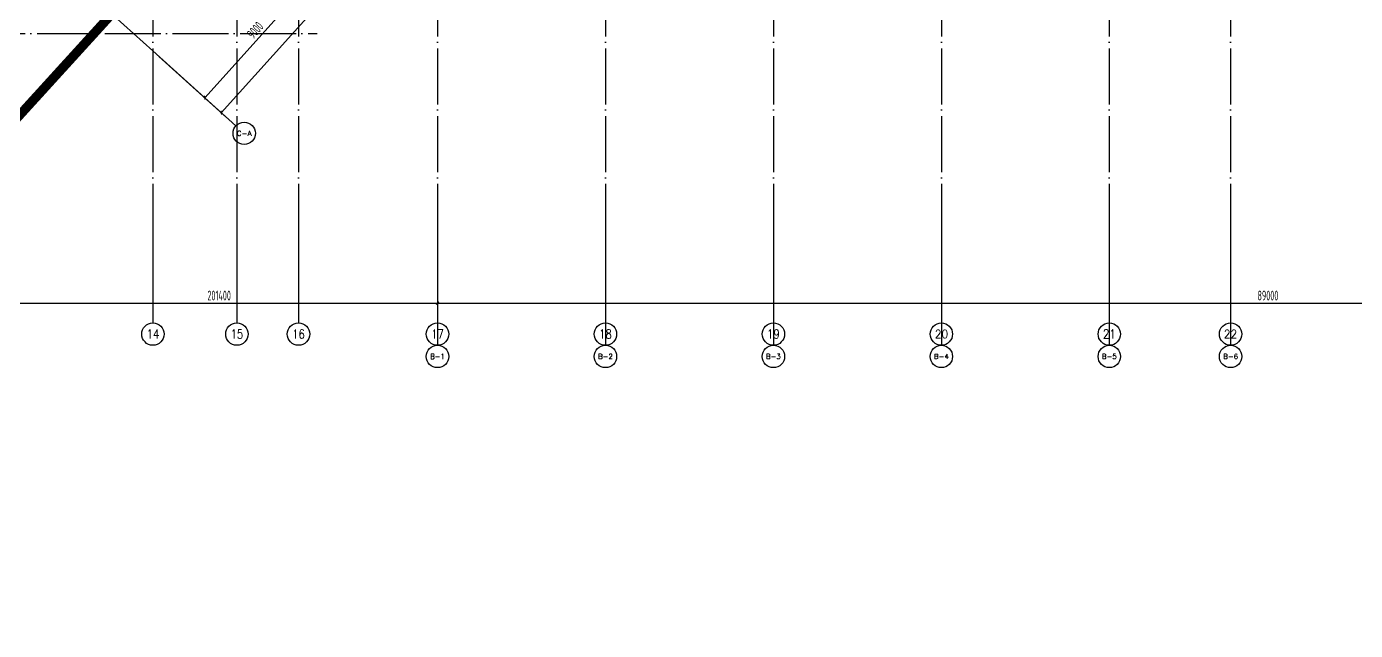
# Model space of a CAD drawing. Extents: x -473190 to 2138458, y -81875 to 2633646.
# Drawn here: x 540167 to 611376, y -80796 to -48440 of the extents above; entities that cross this region are included whole.
import ezdxf
from ezdxf.enums import TextEntityAlignment as Align

# ---------------------------------------------------------------- set-up
doc = ezdxf.new("R2010")
doc.units = 0
doc.header["$LTSCALE"] = 1000
doc.linetypes.add('ACAD_ISO05W100', pattern=[34, 24, -3, 0.5, -3, 0.5, -3])
doc.linetypes.add('DOTE', pattern=[2.42, 2, -0.2, 0.02, -0.2])
for name, color, linetype in [('A-REDLINE', 1, 'ACAD_ISO05W100'), ('AXIS', 3, 'Continuous'), ('AXIS_TEXT', 7, 'Continuous'), ('DOTE', 1, 'DOTE'), ('RF-QT', 30, 'Continuous')]:
    doc.layers.add(name, color=color, linetype=linetype)
doc.styles.add('_TCH_AXIS', font='COMPLEX', dxfattribs={"bigfont": 'GBCBIG'})
doc.styles.add('_TCH_DIM_T3', font='tssdeng.shx', dxfattribs={"width": 0.564706, "bigfont": '@@@tssdchn.shx'})
doc.styles.add('COMPLEX', font='COMPLEX.shx', dxfattribs={"width": 0.65})
doc.dimstyles.new('_TCH_ARCH&&150', dxfattribs={"dimtxt": 525, "dimasz": 150, "dimexe": 375, "dimexo": 450, "dimgap": 150, "dimtad": 1, "dimdec": 0, "dimzin": 0, "dimdsep": 46, "dimtxsty": '_TCH_DIM_T3', "dimblk": 'ARCHTICK', "dimcen": 0.09, "dimclrt": 7, "dimazin": 2, "dimtfac": 1, "dimtdec": 0, "dimtix": 1, "dimtmove": 2, "dimatfit": 3, "dimfxl": 0, "dimtolj": 1, "dimtzin": 0, "dimarcsym": 0})

# ---------------------------------------------------------------- blocks, each defined once
blk = doc.blocks.new('_AXISO')
blk.add_circle((0, 0), 0.5)
at = {"layer": 'AXIS_TEXT', "style": 'COMPLEX', "width": 1.041667}
blk.add_attdef('A', text='', height=0.56, dxfattribs=at).set_placement((-0.25, -0.28), (0.25, -0.28), align=Align.FIT)
blk = doc.blocks.new('_ArchTick')
at = {"color": 0, "linetype": 'ByBlock', "const_width": 0.4}
blk.add_lwpolyline([(-0.5, -0.5), (0.5, 0.5)], dxfattribs=at)
blk = doc.blocks.new('*D5388')
at = {"layer": 'AXIS', "color": 0, "lineweight": -2, "transparency": 16777216}
for p, q in [((-167490, -214215), (-167490, -219090)), ((-78490, -214215), (-78490, -219090)), ((-167490, -218715), (-78490, -218715))]:
    blk.add_line(p, q, dxfattribs=at)
at = {"layer": 'Defpoints', "color": 0, "transparency": 16777216}
for p in [(-167490, -213765), (-78490, -213765), (-78490, -218715)]:
    blk.add_point(p, dxfattribs=at)
at = {"layer": 'AXIS', "color": 0, "lineweight": -2, "transparency": 16777216, "xscale": 150, "yscale": 150, "zscale": 150, "rotation": 180}
blk.add_blockref('_ArchTick', (-167490, -218715), dxfattribs=at)
at = {"layer": 'AXIS', "color": 0, "lineweight": -2, "transparency": 16777216, "xscale": 150, "yscale": 150, "zscale": 150}
blk.add_blockref('_ArchTick', (-78490, -218715), dxfattribs=at)
at = {"layer": 'AXIS', "color": 7, "transparency": 16777216, "insert": (-122990, -218303), "char_height": 525, "attachment_point": 5, "style": '_TCH_DIM_T3'}
blk.add_mtext('\\A1;89000', dxfattribs=at)
blk = doc.blocks.new('*D5408')
at = {"layer": 'AXIS', "color": 0, "lineweight": -2, "transparency": 16777216}
for p, q in [((-279890, -214215), (-279890, -219090)), ((-78490, -214215), (-78490, -219090)), ((-279890, -218715), (-78490, -218715))]:
    blk.add_line(p, q, dxfattribs=at)
at = {"layer": 'Defpoints', "color": 0, "transparency": 16777216}
for p in [(-279890, -213765), (-78490, -213765), (-78490, -218715)]:
    blk.add_point(p, dxfattribs=at)
at = {"layer": 'AXIS', "color": 0, "lineweight": -2, "transparency": 16777216, "xscale": 150, "yscale": 150, "zscale": 150, "rotation": 180}
blk.add_blockref('_ArchTick', (-279890, -218715), dxfattribs=at)
at = {"layer": 'AXIS', "color": 0, "lineweight": -2, "transparency": 16777216, "xscale": 150, "yscale": 150, "zscale": 150}
blk.add_blockref('_ArchTick', (-78490, -218715), dxfattribs=at)
at = {"layer": 'AXIS', "color": 7, "transparency": 16777216, "insert": (-179190, -218303), "char_height": 525, "attachment_point": 5, "style": '_TCH_DIM_T3'}
blk.add_mtext('\\A1;201400', dxfattribs=at)
blk = doc.blocks.new('*D5435')
at = {"layer": 'AXIS', "color": 0, "lineweight": -2, "transparency": 16777216}
for p, q in [((-92922, -106099), (-89299, -109361)), ((-179074, -208505), (-89577, -109110)), ((-182418, -205494), (-178795, -208756))]:
    blk.add_line(p, q, dxfattribs=at)
at = {"layer": 'Defpoints', "color": 0, "transparency": 16777216}
for p in [(-93256, -105798), (-89577, -109110), (-182752, -205193)]:
    blk.add_point(p, dxfattribs=at)
at = {"layer": 'AXIS', "color": 0, "lineweight": -2, "transparency": 16777216, "xscale": 150, "yscale": 150, "zscale": 150}
for p, rotation in [((-89577, -109110), 47.99999999999579), ((-179074, -208505), 227.9999999999958)]:
    blk.add_blockref('_ArchTick', p, dxfattribs=dict(at, rotation=rotation))
at = {"layer": 'AXIS', "color": 7, "transparency": 16777216, "insert": (-134632, -158532), "char_height": 525, "attachment_point": 5, "rotation": 48, "style": '_TCH_DIM_T3'}
blk.add_mtext('\\A1;133750', dxfattribs=at)
blk = doc.blocks.new('*D5436')
at = {"layer": 'AXIS', "color": 0, "lineweight": -2, "transparency": 16777216}
for p, q in [((-176396, -198806), (-173665, -201265)), ((-179965, -207702), (-173943, -201014)), ((-182418, -205494), (-179687, -207953))]:
    blk.add_line(p, q, dxfattribs=at)
at = {"layer": 'Defpoints', "color": 0, "transparency": 16777216}
for p in [(-176730, -198505), (-173943, -201014), (-182752, -205193)]:
    blk.add_point(p, dxfattribs=at)
at = {"layer": 'AXIS', "color": 0, "lineweight": -2, "transparency": 16777216, "xscale": 150, "yscale": 150, "zscale": 150}
for p, rotation in [((-173943, -201014), 47.99999999999573), ((-179965, -207702), 227.9999999999958)]:
    blk.add_blockref('_ArchTick', p, dxfattribs=dict(at, rotation=rotation))
at = {"layer": 'AXIS', "color": 7, "transparency": 16777216, "insert": (-177261, -204082), "char_height": 525, "attachment_point": 5, "rotation": 48, "style": '_TCH_DIM_T3'}
blk.add_mtext('\\A1;9000', dxfattribs=at)
blk = doc.blocks.new('A$C4F5A101F')
at = {"layer": 'AXIS'}
for p, q in [((-182752.2, -205193.2), (-178293.3, -209208)), ((-182739.7, -213765.2), (-182739.7, -219765.2)), ((-178239.7, -213765.2), (-178239.7, -219765.2)), ((-174939.7, -213765.2), (-174939.7, -219765.2)), ((-167489.7, -213765.2), (-167489.7, -220965.2)), ((-167489.7, -213765.2), (-167489.7, -219765.2)), ((-158489.7, -213765.2), (-158489.7, -220965.2)), ((-158489.7, -213765.2), (-158489.7, -219765.2)), ((-149489.7, -213765.2), (-149489.7, -220965.2)), ((-149489.7, -213765.2), (-149489.7, -219765.2)), ((-140489.7, -213765.2), (-140489.7, -220965.2)), ((-140489.7, -213765.2), (-140489.7, -219765.2)), ((-131489.7, -213765.2), (-131489.7, -220965.2)), ((-131489.7, -213765.2), (-131489.7, -219765.2)), ((-124989.7, -213765.2), (-124989.7, -220965.2)), ((-124989.7, -213765.2), (-124989.7, -219765.2))]:
    blk.add_line(p, q, dxfattribs=at)
at = {"layer": 'DOTE', "color": 127, "linetype": 'DOTE', "ltscale": 1.5}
for p, q in [((-182739.7, 16373.7), (-182739.7, -213765.2)), ((-178239.7, 16373.7), (-178239.7, -213765.2)), ((-174939.7, 16373.7), (-174939.7, -213765.2)), ((-206391.4, -183908.5), (-182752.2, -205193.2))]:
    blk.add_line(p, q, dxfattribs=at)
at = {"layer": 'DOTE', "color": 16, "linetype": 'DOTE', "ltscale": 1.5}
for p, q in [((-167489.7, 16373.7), (-167489.7, -213765.2)), ((-158489.7, 16373.7), (-158489.7, -213765.2)), ((-149489.7, 16373.7), (-149489.7, -213765.2)), ((-140489.7, 16373.7), (-140489.7, -213765.2)), ((-131489.7, 16373.7), (-131489.7, -213765.2)), ((-124989.7, 16373.7), (-124989.7, -213765.2)), ((-297848.4, -204257.4), (-173939.7, -204257.4))]:
    blk.add_line(p, q, dxfattribs=at)
at = {"layer": 'AXIS'}
ref = blk.add_blockref('_AXISO', (-177847.5, -209609.5), dxfattribs=dict(at, xscale=1200, yscale=1200, zscale=1200))
ref.add_attrib('A', 'C-A', dxfattribs={"layer": 'AXIS_TEXT', "height": 258.24, "style": '_TCH_AXIS'}).set_placement((-178247.1, -209738.6), (-177447.8, -209738.6), align=Align.FIT)
ref = blk.add_blockref('_AXISO', (-182739.7, -220365.2), dxfattribs=dict(at, xscale=1200, yscale=1200, zscale=1200))
ref.add_attrib('A', '14', dxfattribs={"layer": 'AXIS_TEXT', "height": 471.11, "style": '_TCH_AXIS'}).set_placement((-183087.4, -220600.7), (-182392, -220600.7), align=Align.FIT)
ref = blk.add_blockref('_AXISO', (-178239.7, -220365.2), dxfattribs=dict(at, xscale=1200, yscale=1200, zscale=1200))
ref.add_attrib('A', '15', dxfattribs={"layer": 'AXIS_TEXT', "height": 492.67, "style": '_TCH_AXIS'}).set_placement((-178579.9, -220611.5), (-177899.5, -220611.5), align=Align.FIT)
ref = blk.add_blockref('_AXISO', (-174939.7, -220365.2), dxfattribs=dict(at, xscale=1200, yscale=1200, zscale=1200))
ref.add_attrib('A', '16', dxfattribs={"layer": 'AXIS_TEXT', "height": 492.67, "style": '_TCH_AXIS'}).set_placement((-175279.9, -220611.5), (-174599.5, -220611.5), align=Align.FIT)
ref = blk.add_blockref('_AXISO', (-167489.7, -220365.2), dxfattribs=dict(at, xscale=1200, yscale=1200, zscale=1200))
ref.add_attrib('A', '17', dxfattribs={"layer": 'AXIS_TEXT', "height": 492.67, "style": '_TCH_AXIS'}).set_placement((-167829.9, -220611.5), (-167149.5, -220611.5), align=Align.FIT)
ref = blk.add_blockref('_AXISO', (-158489.7, -220365.2), dxfattribs=dict(at, xscale=1200, yscale=1200, zscale=1200))
ref.add_attrib('A', '18', dxfattribs={"layer": 'AXIS_TEXT', "height": 492.67, "style": '_TCH_AXIS'}).set_placement((-158829.9, -220611.5), (-158149.5, -220611.5), align=Align.FIT)
ref = blk.add_blockref('_AXISO', (-149489.7, -220365.2), dxfattribs=dict(at, xscale=1200, yscale=1200, zscale=1200))
ref.add_attrib('A', '19', dxfattribs={"layer": 'AXIS_TEXT', "height": 492.67, "style": '_TCH_AXIS'}).set_placement((-149829.9, -220611.5), (-149149.5, -220611.5), align=Align.FIT)
ref = blk.add_blockref('_AXISO', (-140489.7, -220365.2), dxfattribs=dict(at, xscale=1200, yscale=1200, zscale=1200))
ref.add_attrib('A', '20', dxfattribs={"layer": 'AXIS_TEXT', "height": 441.41, "style": '_TCH_AXIS'}).set_placement((-140847, -220585.9), (-140132.4, -220585.9), align=Align.FIT)
ref = blk.add_blockref('_AXISO', (-131489.7, -220365.2), dxfattribs=dict(at, xscale=1200, yscale=1200, zscale=1200))
ref.add_attrib('A', '21', dxfattribs={"layer": 'AXIS_TEXT', "height": 492.67, "style": '_TCH_AXIS'}).set_placement((-131829.9, -220611.5), (-131149.5, -220611.5), align=Align.FIT)
ref = blk.add_blockref('_AXISO', (-124989.7, -220365.2), dxfattribs=dict(at, xscale=1200, yscale=1200, zscale=1200))
ref.add_attrib('A', '22', dxfattribs={"layer": 'AXIS_TEXT', "height": 441.41, "style": '_TCH_AXIS'}).set_placement((-125347, -220585.9), (-124632.4, -220585.9), align=Align.FIT)
ref = blk.add_blockref('_AXISO', (-167489.7, -221565.2), dxfattribs=dict(at, xscale=1200, yscale=1200, zscale=1200))
ref.add_attrib('A', 'B-1', dxfattribs={"layer": 'AXIS_TEXT', "height": 290.39, "style": '_TCH_AXIS'}).set_placement((-167883.8, -221710.4), (-167095.6, -221710.4), align=Align.FIT)
ref = blk.add_blockref('_AXISO', (-158489.7, -221565.2), dxfattribs=dict(at, xscale=1200, yscale=1200, zscale=1200))
ref.add_attrib('A', 'B-2', dxfattribs={"layer": 'AXIS_TEXT', "height": 269.48, "style": '_TCH_AXIS'}).set_placement((-158887.5, -221699.9), (-158091.9, -221699.9), align=Align.FIT)
ref = blk.add_blockref('_AXISO', (-149489.7, -221565.2), dxfattribs=dict(at, xscale=1200, yscale=1200, zscale=1200))
ref.add_attrib('A', 'B-3', dxfattribs={"layer": 'AXIS_TEXT', "height": 269.48, "style": '_TCH_AXIS'}).set_placement((-149887.5, -221699.9), (-149091.9, -221699.9), align=Align.FIT)
ref = blk.add_blockref('_AXISO', (-140489.7, -221565.2), dxfattribs=dict(at, xscale=1200, yscale=1200, zscale=1200))
ref.add_attrib('A', 'B-4', dxfattribs={"layer": 'AXIS_TEXT', "height": 261.89, "style": '_TCH_AXIS'}).set_placement((-140888.8, -221696.1), (-140090.6, -221696.1), align=Align.FIT)
ref = blk.add_blockref('_AXISO', (-131489.7, -221565.2), dxfattribs=dict(at, xscale=1200, yscale=1200, zscale=1200))
ref.add_attrib('A', 'B-5', dxfattribs={"layer": 'AXIS_TEXT', "height": 269.48, "style": '_TCH_AXIS'}).set_placement((-131887.5, -221699.9), (-131091.9, -221699.9), align=Align.FIT)
ref = blk.add_blockref('_AXISO', (-124989.7, -221565.2), dxfattribs=dict(at, xscale=1200, yscale=1200, zscale=1200))
ref.add_attrib('A', 'B-6', dxfattribs={"layer": 'AXIS_TEXT', "height": 269.48, "style": '_TCH_AXIS'}).set_placement((-125387.5, -221699.9), (-124591.9, -221699.9), align=Align.FIT)
for p1, p2, distance, picture, middle in [((-182752.2, -205193.2), (-93256, -105797.6), -4950, '*D5435', (-134632.1, -158531.6)), ((-182752.2, -205193.2), (-176730, -198504.9), -3750, '*D5436', (-177260.9, -204082.3)), ((-279889.7, -213765.2), (-78489.7, -213765.2), -4950, '*D5408', (-179189.7, -218302.7)), ((-167489.7, -213765.2), (-78489.7, -213765.2), -4950, '*D5388', (-122989.7, -218302.7))]:
    dim = blk.add_aligned_dim(p1=p1, p2=p2, distance=distance, dimstyle='_TCH_ARCH&&150', dxfattribs=at)
    dim.commit()
    dim.dimension.update_dxf_attribs({"geometry": picture, "text_midpoint": middle})

msp = doc.modelspace()

# ---------------------------------------------------------------- linework, layer by layer
at = {"layer": 'A-REDLINE', "const_width": 500, "flags": 128}
msp.add_lwpolyline([(437553.5, 184610.6), (451649.1, 183236.2), (465777.4, 182253.8), (479927.5, 181664), (494088.5, 181467.4), (569667.9, 181467.4), (645247.3, 181467.4), (652717.3, 181281.3), (660168.7, 180723.4), (667583.2, 179795.1), (674942.2, 178498.7), (682227.5, 176837.5), (689421, 174815.5), (696505, 172437.8), (703461.7, 169710.2), (710274, 166639.6), (716924.9, 163233.6), (723397.9, 159500.5), (729676.9, 155449.8), (658092.8, 76795.5), (586508.7, -1858.7), (514924.6, -80513), (437553.5, -58186.1), (437553.5, 63212.2)], close=True, dxfattribs=at)

# ---------------------------------------------------------------- block references
at = {"layer": 'RF-QT'}
msp.add_blockref('A$C4F5A101F', (729676.9, 155449.8), dxfattribs=at)

doc.saveas('drawing.dxf')
